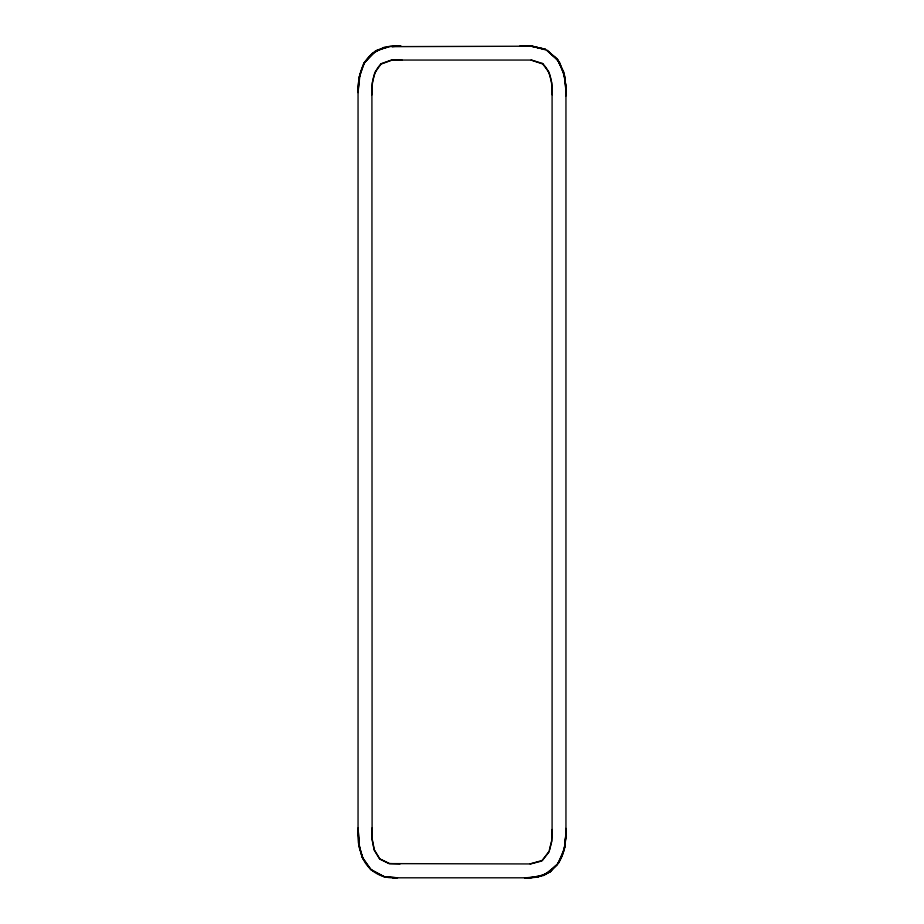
<?xml version="1.0" encoding="UTF-8"?>
<svg xmlns="http://www.w3.org/2000/svg" width="924" height="924" viewBox="0 0 924 924"><rect width="100%" height="100%" fill="white"/><g stroke="black" fill="none" stroke-linecap="round" stroke-linejoin="round"><path stroke-width="1.39" d="M565.95 828.412C565.869 840.424 565.142 853.799 557.634 863.651M565.95 828.978C565.823 840.736 565.072 853.776 557.807 863.455M371.91 94.837C371.644 83.714 372.961 71.887 381.289 63.687L391.406 60.129L401.836 60.06L531.3 60.06L542.33 63.433C550.958 71.529 552.402 83.507 552.09 94.745M552.09 829.509L551.686 840.817L549.537 849.907M358.05 92.169C357.958 76.692 361.954 57.75 377.408 50.785M358.05 92.273L360.048 73.643M358.05 92.573L358.87 78.667L363.64 63.779L374.821 51.409L389.223 46.385L401.132 46.2L391.118 46.269L377.061 50.069L364.657 62.035L359.124 77.27L358.05 91.499L358.05 830.768L358.639 843.866L362.381 857.634L371.067 869.773L383.853 876.599L396.639 877.8M565.95 832.605L564.807 847.1L558.951 862.612L546.026 874.381L530.953 877.8L392.792 877.8M381.289 63.687L374.844 72.499L372.245 83.125L371.91 94.433L372.106 839.581L374.278 850.126L379.776 859.008L389.062 863.617L530.214 863.94L541.66 861.041L548.902 852.078L551.686 841.51L552.09 830.029L552.09 94.26L551.732 82.871L549.087 72.338L542.33 63.433M549.226 851.2L542.4 860.417L530.18 863.94M364.033 63.063L372.349 53.303L384.014 47.482L388.057 47.055M555.012 866.596L550.346 871.829L537.491 877.199L525.155 877.8M555.717 865.742L549.988 872.037L544.79 874.127M379.983 49.48L383.841 47.54L387.884 47.089M540.898 875.686L536.994 877.257L524.555 877.8M380.907 64.103L391.684 60.175L402.032 60.06M528.944 877.8L543.127 875.64L557.057 865.303L564.333 849.422L565.95 834.28L565.95 90.425L565.084 81.046M391.938 46.65L531.104 46.2L545.276 49.238M392.099 46.627L396.142 46.2M400.011 863.94L389.593 863.594L379.695 858.904L374.185 849.71L372.199 839.165L371.91 828.089M397.493 877.8L383.991 876.633L370.686 869.449L362.046 856.871L358.547 842.919L358.05 829.902M545.044 49.168L531.543 46.223L519.762 46.2L532.802 46.269L547.678 50.45L559.655 62.532L564.957 77.72L565.95 91.938M531.947 46.258L545.634 49.492M531.196 60.06L542.919 64.033M547.181 50.855L556.779 58.489L558.004 60.88M548.798 52.125L555.116 57.369M551.697 54.655L558.119 60.06L564.587 75.687L564.841 78.367M559.228 63.271L563.513 71.645L565.627 84.292L565.95 95.403M557.218 59.113L563.675 72.384L565.673 84.904L565.95 95.9M363.097 858.881L359.563 848.197L358.05 828.643M362.543 857.253L359.459 847.758L358.05 828.008M392.989 877.8A32.871 32.871 0 0 1 362.97 858.581"/></g></svg>
